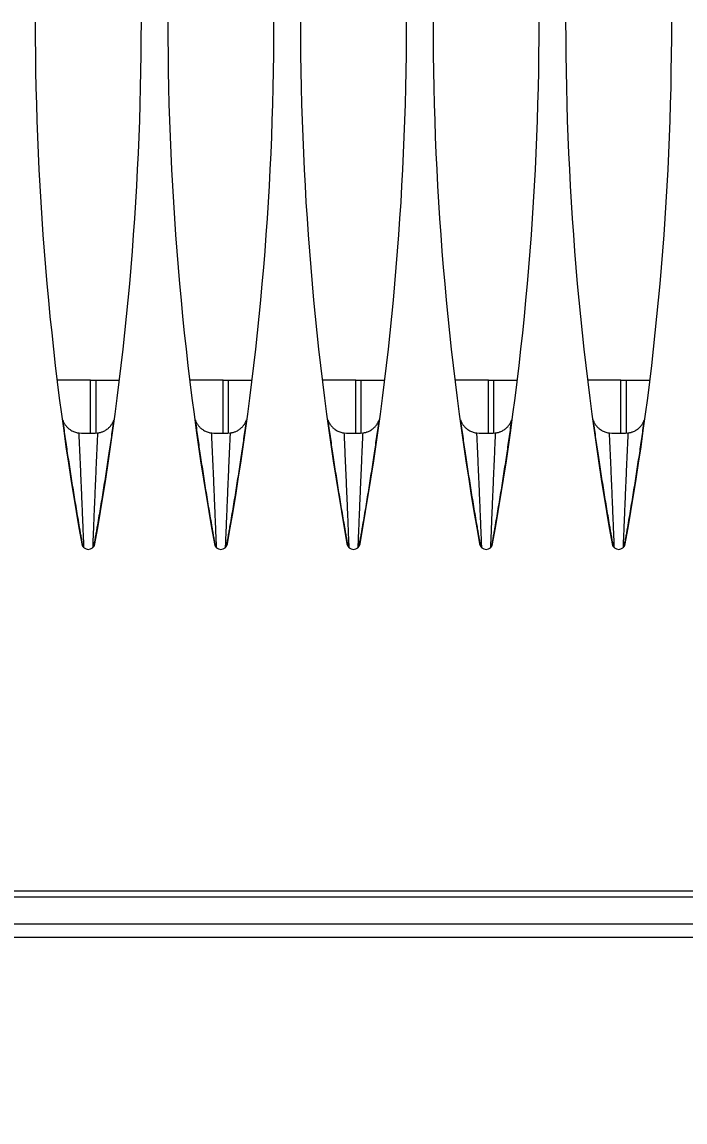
# Model space of a CAD drawing. Header units: metres. Extents: x -101133.8 to -101066.7, y -24899.3 to -24824.7.
# Drawn here: x -101102.3743 to -101102.3243, y -24845.73 to -24845.647 of the extents above; entities that cross this region are included whole.
import ezdxf

# ---------------------------------------------------------------- set-up
doc = ezdxf.new("R2010")
doc.units = ezdxf.units.M
doc.header["$LTSCALE"] = 0.2
doc.header["$PDSIZE"] = -5
doc.layers.add('CMT-COTATION DIVERS', color=1, linetype='Continuous')
doc.layers.add('CMT-CVC-MATERIEL', color=30, linetype='Continuous')
doc.styles.get("Standard").update_dxf_attribs({"font": 'arial.ttf'})
doc.dimstyles.get("Standard").update_dxf_attribs({"dimtxt": 0.18, "dimasz": 0.18, "dimexe": 0.18, "dimexo": 0.0625, "dimgap": 0.09, "dimtad": 0, "dimtih": 1, "dimtoh": 1, "dimdec": 4, "dimzin": 0, "dimdsep": 46, "dimtxsty": 'Standard', "dimcen": 0.09, "dimadec": 0, "dimazin": 0, "dimtfac": 1, "dimtdec": 4, "dimtofl": 0, "dimtmove": 0, "dimatfit": 3, "dimfxl": 1, "dimtolj": 1, "dimtzin": 0, "dimarcsym": 0})

# ---------------------------------------------------------------- blocks, each defined once
blk = doc.blocks.new('Cassette 600x600')
at = {"linetype": 'Continuous', "lineweight": 13}
for p, q in [((-20483.73, 72.805), (-20483.73, 443.205)), ((-20483.23, 443.205), (-20483.23, 72.805)), ((-20486.73, 411.505), (-20486.73, 104.505)), ((-20485.73, 411.505), (-20485.73, 104.505)), ((-20449.23, 254.73), (-20449.23, 254.764)), ((-20444.73, 252.832), (-20444.73, 255.361)), ((-20455.73, 253.702), (-20455.73, 253.736)), ((-20448.72, 253.7), (-20448.73, 253.527)), ((-20455.73, 252.274), (-20455.73, 252.308)), ((-20448.73, 252.832), (-20444.73, 252.832)), ((-20448.73, 252.483), (-20448.72, 252.31)), ((-20448.726, 252.421), (-20444.73, 252.421)), ((-20444.73, 252.832), (-20444.73, 252.421)), ((-20444.73, 252.421), (-20444.73, 250.649)), ((-20449.23, 251.246), (-20449.23, 251.28)), ((-20449.23, 244.73), (-20449.23, 244.764)), ((-20444.73, 242.832), (-20444.73, 245.361)), ((-20455.73, 243.702), (-20455.73, 243.736)), ((-20448.72, 243.7), (-20448.73, 243.527)), ((-20455.73, 242.274), (-20455.73, 242.308)), ((-20448.73, 242.832), (-20444.73, 242.832)), ((-20448.73, 242.483), (-20448.72, 242.31)), ((-20448.726, 242.421), (-20444.73, 242.421)), ((-20444.73, 242.832), (-20444.73, 242.421)), ((-20444.73, 242.421), (-20444.73, 240.649)), ((-20449.23, 241.246), (-20449.23, 241.28)), ((-20449.23, 234.73), (-20449.23, 234.764)), ((-20444.73, 232.832), (-20444.73, 235.361)), ((-20455.73, 233.702), (-20455.73, 233.736)), ((-20448.72, 233.7), (-20448.73, 233.527)), ((-20455.73, 232.274), (-20455.73, 232.308)), ((-20448.73, 232.832), (-20444.73, 232.832)), ((-20448.73, 232.483), (-20448.72, 232.31)), ((-20448.726, 232.421), (-20444.73, 232.421)), ((-20444.73, 232.832), (-20444.73, 232.421)), ((-20444.73, 232.421), (-20444.73, 230.649)), ((-20449.23, 231.246), (-20449.23, 231.28)), ((-20444.73, 222.832), (-20444.73, 225.361)), ((-20449.23, 224.73), (-20449.23, 224.764)), ((-20455.73, 223.702), (-20455.73, 223.736)), ((-20448.72, 223.7), (-20448.73, 223.527)), ((-20455.73, 222.274), (-20455.73, 222.308)), ((-20448.73, 222.832), (-20444.73, 222.832)), ((-20448.73, 222.483), (-20448.72, 222.31)), ((-20448.726, 222.421), (-20444.73, 222.421)), ((-20444.73, 222.832), (-20444.73, 222.421)), ((-20444.73, 222.421), (-20444.73, 220.649)), ((-20449.23, 221.246), (-20449.23, 221.28)), ((-20444.73, 212.832), (-20444.73, 215.361)), ((-20449.23, 214.73), (-20449.23, 214.764)), ((-20455.73, 213.702), (-20455.73, 213.736)), ((-20448.72, 213.7), (-20448.73, 213.527)), ((-20448.73, 212.832), (-20444.73, 212.832)), ((-20448.73, 212.483), (-20448.72, 212.31)), ((-20448.726, 212.421), (-20444.73, 212.421)), ((-20444.73, 212.832), (-20444.73, 212.421)), ((-20444.73, 212.421), (-20444.73, 210.649)), ((-20455.73, 212.274), (-20455.73, 212.308)), ((-20449.23, 211.246), (-20449.23, 211.28))]:
    blk.add_line(p, q, dxfattribs=at)
for centre, radius, start, end in [((-20417.73, 34.505), 222.5, 90, 100.18749), ((-20456.995, 253.005), 0.5, 100.18749, 259.81251), ((-20417.73, 471.505), 222.5, 259.81251, 270), ((-20417.73, 24.505), 222.5, 90, 100.18749), ((-20456.995, 243.005), 0.5, 100.18749, 259.81251), ((-20417.73, 461.505), 222.5, 259.81251, 270), ((-20417.73, 14.505), 222.5, 90, 100.18749), ((-20456.995, 233.005), 0.5, 100.18749, 259.81251), ((-20417.73, 451.505), 222.5, 259.81251, 270), ((-20417.73, 4.505), 222.5, 90, 100.18749), ((-20456.995, 223.005), 0.5, 100.18749, 259.81251), ((-20417.73, 441.505), 222.5, 259.81251, 270), ((-20417.73, -5.495), 222.5, 90, 100.18749), ((-20456.995, 213.005), 0.5, 100.18749, 259.81251), ((-20417.73, 431.505), 222.5, 259.81251, 270)]:
    blk.add_arc(centre, radius, start, end, dxfattribs=at)
for points, knots in [([(-20447.719, 254.945), (-20447.929, 254.916), (-20448.138, 254.887), (-20448.347, 254.857), (-20448.556, 254.828), (-20448.764, 254.799), (-20448.975, 254.769), (-20449.185, 254.739), (-20449.396, 254.709), (-20449.602, 254.679), (-20449.808, 254.65), (-20450.008, 254.621), (-20450.229, 254.588), (-20450.451, 254.555), (-20450.694, 254.519), (-20450.931, 254.483), (-20451.168, 254.447), (-20451.399, 254.412), (-20451.632, 254.376), (-20451.865, 254.34), (-20452.099, 254.303), (-20452.333, 254.266), (-20452.567, 254.229), (-20452.8, 254.192), (-20453.034, 254.154), (-20453.267, 254.117), (-20453.5, 254.079), (-20453.734, 254.04), (-20453.968, 254.002), (-20454.204, 253.963), (-20454.434, 253.924), (-20454.664, 253.886), (-20454.888, 253.848), (-20455.133, 253.806), (-20455.378, 253.764), (-20455.644, 253.718), (-20455.833, 253.685), (-20455.977, 253.66), (-20456.077, 253.642), (-20456.188, 253.622), (-20456.3, 253.602), (-20456.424, 253.581), (-20456.544, 253.559), (-20456.664, 253.538), (-20456.782, 253.517), (-20456.9, 253.496), (-20457.018, 253.475), (-20457.136, 253.453), (-20457.255, 253.432)], [0, 0, 0, 0, 1, 1, 1, 2, 2, 2, 3, 3, 3, 4, 4, 4, 5, 5, 5, 6, 6, 6, 7, 7, 7, 8, 8, 8, 9, 9, 9, 10, 10, 10, 11, 11, 11, 12, 12, 12, 13, 13, 13, 14, 14, 14, 15, 15, 15, 16, 16, 16, 16]), ([(-20447.719, 254.945), (-20447.727, 254.942), (-20447.735, 254.939), (-20447.743, 254.936), (-20447.751, 254.934), (-20447.759, 254.931), (-20447.767, 254.928), (-20447.775, 254.925), (-20447.783, 254.921), (-20447.79, 254.918), (-20447.798, 254.916), (-20447.805, 254.913), (-20447.814, 254.909), (-20447.836, 254.9), (-20447.871, 254.884), (-20447.901, 254.869), (-20447.932, 254.854), (-20447.958, 254.84), (-20447.984, 254.824), (-20448.011, 254.808), (-20448.039, 254.791), (-20448.063, 254.775), (-20448.088, 254.759), (-20448.109, 254.744), (-20448.137, 254.722), (-20448.166, 254.7), (-20448.202, 254.67), (-20448.233, 254.642), (-20448.265, 254.614), (-20448.293, 254.586), (-20448.32, 254.557), (-20448.348, 254.528), (-20448.375, 254.497), (-20448.398, 254.468), (-20448.422, 254.439), (-20448.442, 254.412), (-20448.467, 254.375), (-20448.493, 254.338), (-20448.523, 254.29), (-20448.548, 254.244), (-20448.574, 254.197), (-20448.595, 254.153), (-20448.614, 254.109), (-20448.633, 254.064), (-20448.649, 254.02), (-20448.664, 253.971), (-20448.678, 253.922), (-20448.691, 253.868), (-20448.698, 253.833), (-20448.701, 253.82), (-20448.703, 253.81), (-20448.705, 253.799), (-20448.706, 253.789), (-20448.708, 253.777), (-20448.71, 253.766), (-20448.712, 253.755), (-20448.713, 253.744), (-20448.715, 253.733), (-20448.717, 253.722), (-20448.718, 253.711), (-20448.72, 253.7)], [0, 0, 0, 0, 1, 1, 1, 2, 2, 2, 3, 3, 3, 4, 4, 4, 5, 5, 5, 6, 6, 6, 7, 7, 7, 8, 8, 8, 9, 9, 9, 10, 10, 10, 11, 11, 11, 12, 12, 12, 13, 13, 13, 14, 14, 14, 15, 15, 15, 16, 16, 16, 17, 17, 17, 18, 18, 18, 19, 19, 19, 20, 20, 20, 20]), ([(-20457.374, 253.331), (-20457.014, 253.346), (-20456.653, 253.36), (-20456.293, 253.375), (-20455.933, 253.39), (-20455.573, 253.404), (-20455.212, 253.419), (-20454.852, 253.434), (-20454.492, 253.449), (-20454.132, 253.464), (-20453.771, 253.479), (-20453.411, 253.494), (-20453.05, 253.509), (-20452.69, 253.524), (-20452.329, 253.54), (-20451.968, 253.556), (-20451.607, 253.571), (-20451.246, 253.587), (-20450.885, 253.603), (-20450.525, 253.619), (-20450.164, 253.635), (-20449.803, 253.651), (-20449.442, 253.668), (-20449.081, 253.684), (-20448.72, 253.7)], [0, 0, 0, 0, 1, 1, 1, 2, 2, 2, 3, 3, 3, 4, 4, 4, 5, 5, 5, 6, 6, 6, 7, 7, 7, 8, 8, 8, 8]), ([(-20448.73, 253.527), (-20448.73, 253.507), (-20448.73, 253.487), (-20448.73, 253.466), (-20448.73, 253.446), (-20448.73, 253.425), (-20448.73, 253.404), (-20448.73, 253.383), (-20448.73, 253.363), (-20448.73, 253.341), (-20448.73, 253.32), (-20448.73, 253.299), (-20448.73, 253.277), (-20448.73, 253.255), (-20448.73, 253.233), (-20448.73, 253.211), (-20448.73, 253.189), (-20448.73, 253.166), (-20448.73, 253.143), (-20448.73, 253.121), (-20448.73, 253.098), (-20448.73, 253.075), (-20448.73, 253.052), (-20448.73, 253.029), (-20448.73, 253.006), (-20448.73, 252.983), (-20448.73, 252.96), (-20448.73, 252.937), (-20448.73, 252.914), (-20448.73, 252.891), (-20448.73, 252.868), (-20448.73, 252.845), (-20448.73, 252.823), (-20448.73, 252.8), (-20448.73, 252.778), (-20448.73, 252.756), (-20448.73, 252.734), (-20448.73, 252.712), (-20448.73, 252.691), (-20448.73, 252.67), (-20448.73, 252.648), (-20448.73, 252.627), (-20448.73, 252.607), (-20448.73, 252.586), (-20448.73, 252.565), (-20448.73, 252.544), (-20448.73, 252.524), (-20448.73, 252.503), (-20448.73, 252.483)], [0, 0, 0, 0, 1, 1, 1, 2, 2, 2, 3, 3, 3, 4, 4, 4, 5, 5, 5, 6, 6, 6, 7, 7, 7, 8, 8, 8, 9, 9, 9, 10, 10, 10, 11, 11, 11, 12, 12, 12, 13, 13, 13, 14, 14, 14, 15, 15, 15, 16, 16, 16, 16]), ([(-20448.72, 252.31), (-20449.081, 252.327), (-20449.442, 252.343), (-20449.803, 252.359), (-20450.164, 252.375), (-20450.525, 252.391), (-20450.885, 252.407), (-20451.246, 252.423), (-20451.607, 252.439), (-20451.968, 252.454), (-20452.329, 252.47), (-20452.69, 252.486), (-20453.05, 252.501), (-20453.411, 252.516), (-20453.771, 252.532), (-20454.132, 252.547), (-20454.492, 252.562), (-20454.852, 252.577), (-20455.212, 252.591), (-20455.573, 252.606), (-20455.933, 252.621), (-20456.293, 252.635), (-20456.653, 252.65), (-20457.014, 252.664), (-20457.374, 252.679)], [0, 0, 0, 0, 1, 1, 1, 2, 2, 2, 3, 3, 3, 4, 4, 4, 5, 5, 5, 6, 6, 6, 7, 7, 7, 8, 8, 8, 8]), ([(-20457.255, 252.578), (-20457.136, 252.557), (-20457.018, 252.536), (-20456.9, 252.515), (-20456.782, 252.493), (-20456.664, 252.473), (-20456.544, 252.451), (-20456.424, 252.43), (-20456.3, 252.408), (-20456.188, 252.388), (-20456.077, 252.368), (-20455.977, 252.351), (-20455.833, 252.325), (-20455.644, 252.292), (-20455.378, 252.246), (-20455.133, 252.204), (-20454.889, 252.163), (-20454.664, 252.125), (-20454.434, 252.086), (-20454.204, 252.048), (-20453.968, 252.008), (-20453.734, 251.97), (-20453.5, 251.931), (-20453.267, 251.894), (-20453.034, 251.856), (-20452.8, 251.818), (-20452.567, 251.781), (-20452.333, 251.744), (-20452.099, 251.707), (-20451.865, 251.67), (-20451.632, 251.634), (-20451.399, 251.598), (-20451.168, 251.563), (-20450.931, 251.527), (-20450.694, 251.491), (-20450.451, 251.455), (-20450.229, 251.422), (-20450.008, 251.39), (-20449.808, 251.361), (-20449.602, 251.331), (-20449.396, 251.301), (-20449.185, 251.271), (-20448.975, 251.241), (-20448.764, 251.212), (-20448.556, 251.182), (-20448.347, 251.153), (-20448.138, 251.124), (-20447.929, 251.094), (-20447.719, 251.065)], [0, 0, 0, 0, 1, 1, 1, 2, 2, 2, 3, 3, 3, 4, 4, 4, 5, 5, 5, 6, 6, 6, 7, 7, 7, 8, 8, 8, 9, 9, 9, 10, 10, 10, 11, 11, 11, 12, 12, 12, 13, 13, 13, 14, 14, 14, 15, 15, 15, 16, 16, 16, 16]), ([(-20448.72, 252.31), (-20448.714, 252.279), (-20448.708, 252.248), (-20448.702, 252.217), (-20448.696, 252.186), (-20448.689, 252.155), (-20448.682, 252.124), (-20448.675, 252.093), (-20448.666, 252.061), (-20448.658, 252.031), (-20448.649, 252.001), (-20448.641, 251.974), (-20448.628, 251.939), (-20448.615, 251.904), (-20448.597, 251.862), (-20448.578, 251.823), (-20448.559, 251.783), (-20448.538, 251.746), (-20448.516, 251.709), (-20448.493, 251.672), (-20448.469, 251.635), (-20448.441, 251.598), (-20448.413, 251.56), (-20448.381, 251.521), (-20448.354, 251.49), (-20448.327, 251.459), (-20448.306, 251.437), (-20448.282, 251.412), (-20448.257, 251.388), (-20448.23, 251.363), (-20448.202, 251.339), (-20448.175, 251.315), (-20448.147, 251.293), (-20448.116, 251.27), (-20448.084, 251.248), (-20448.049, 251.225), (-20448.021, 251.208), (-20447.993, 251.192), (-20447.972, 251.181), (-20447.949, 251.169), (-20447.926, 251.157), (-20447.9, 251.145), (-20447.874, 251.133), (-20447.849, 251.121), (-20447.823, 251.11), (-20447.797, 251.098), (-20447.772, 251.087), (-20447.745, 251.076), (-20447.719, 251.065)], [0, 0, 0, 0, 1, 1, 1, 2, 2, 2, 3, 3, 3, 4, 4, 4, 5, 5, 5, 6, 6, 6, 7, 7, 7, 8, 8, 8, 9, 9, 9, 10, 10, 10, 11, 11, 11, 12, 12, 12, 13, 13, 13, 14, 14, 14, 15, 15, 15, 16, 16, 16, 16]), ([(-20447.719, 244.945), (-20447.929, 244.916), (-20448.138, 244.887), (-20448.347, 244.857), (-20448.556, 244.828), (-20448.764, 244.799), (-20448.975, 244.769), (-20449.185, 244.739), (-20449.396, 244.709), (-20449.602, 244.679), (-20449.808, 244.65), (-20450.008, 244.621), (-20450.229, 244.588), (-20450.451, 244.555), (-20450.694, 244.519), (-20450.931, 244.483), (-20451.168, 244.447), (-20451.399, 244.412), (-20451.632, 244.376), (-20451.865, 244.34), (-20452.099, 244.303), (-20452.333, 244.266), (-20452.567, 244.229), (-20452.8, 244.192), (-20453.034, 244.154), (-20453.267, 244.117), (-20453.5, 244.079), (-20453.734, 244.04), (-20453.968, 244.002), (-20454.204, 243.963), (-20454.434, 243.924), (-20454.664, 243.886), (-20454.888, 243.848), (-20455.133, 243.806), (-20455.378, 243.764), (-20455.644, 243.718), (-20455.833, 243.685), (-20455.977, 243.66), (-20456.077, 243.642), (-20456.188, 243.622), (-20456.3, 243.602), (-20456.424, 243.581), (-20456.544, 243.559), (-20456.664, 243.538), (-20456.782, 243.517), (-20456.9, 243.496), (-20457.018, 243.475), (-20457.136, 243.453), (-20457.255, 243.432)], [0, 0, 0, 0, 1, 1, 1, 2, 2, 2, 3, 3, 3, 4, 4, 4, 5, 5, 5, 6, 6, 6, 7, 7, 7, 8, 8, 8, 9, 9, 9, 10, 10, 10, 11, 11, 11, 12, 12, 12, 13, 13, 13, 14, 14, 14, 15, 15, 15, 16, 16, 16, 16]), ([(-20447.719, 244.945), (-20447.727, 244.942), (-20447.735, 244.939), (-20447.743, 244.936), (-20447.751, 244.934), (-20447.759, 244.931), (-20447.767, 244.928), (-20447.775, 244.925), (-20447.783, 244.921), (-20447.79, 244.918), (-20447.798, 244.916), (-20447.805, 244.913), (-20447.814, 244.909), (-20447.836, 244.9), (-20447.871, 244.884), (-20447.901, 244.869), (-20447.932, 244.854), (-20447.958, 244.84), (-20447.984, 244.824), (-20448.011, 244.808), (-20448.039, 244.791), (-20448.063, 244.775), (-20448.088, 244.759), (-20448.109, 244.744), (-20448.137, 244.722), (-20448.166, 244.7), (-20448.202, 244.67), (-20448.233, 244.642), (-20448.265, 244.614), (-20448.293, 244.586), (-20448.32, 244.557), (-20448.348, 244.528), (-20448.375, 244.497), (-20448.398, 244.468), (-20448.422, 244.439), (-20448.442, 244.412), (-20448.467, 244.375), (-20448.493, 244.338), (-20448.523, 244.29), (-20448.548, 244.244), (-20448.574, 244.197), (-20448.595, 244.153), (-20448.614, 244.109), (-20448.633, 244.064), (-20448.649, 244.02), (-20448.664, 243.971), (-20448.678, 243.922), (-20448.691, 243.868), (-20448.698, 243.833), (-20448.701, 243.82), (-20448.703, 243.81), (-20448.705, 243.799), (-20448.706, 243.789), (-20448.708, 243.777), (-20448.71, 243.766), (-20448.712, 243.755), (-20448.713, 243.744), (-20448.715, 243.733), (-20448.717, 243.722), (-20448.718, 243.711), (-20448.72, 243.7)], [0, 0, 0, 0, 1, 1, 1, 2, 2, 2, 3, 3, 3, 4, 4, 4, 5, 5, 5, 6, 6, 6, 7, 7, 7, 8, 8, 8, 9, 9, 9, 10, 10, 10, 11, 11, 11, 12, 12, 12, 13, 13, 13, 14, 14, 14, 15, 15, 15, 16, 16, 16, 17, 17, 17, 18, 18, 18, 19, 19, 19, 20, 20, 20, 20]), ([(-20457.374, 243.331), (-20457.014, 243.346), (-20456.653, 243.36), (-20456.293, 243.375), (-20455.933, 243.39), (-20455.573, 243.404), (-20455.212, 243.419), (-20454.852, 243.434), (-20454.492, 243.449), (-20454.132, 243.464), (-20453.771, 243.479), (-20453.411, 243.494), (-20453.05, 243.509), (-20452.69, 243.524), (-20452.329, 243.54), (-20451.968, 243.556), (-20451.607, 243.571), (-20451.246, 243.587), (-20450.885, 243.603), (-20450.525, 243.619), (-20450.164, 243.635), (-20449.803, 243.651), (-20449.442, 243.668), (-20449.081, 243.684), (-20448.72, 243.7)], [0, 0, 0, 0, 1, 1, 1, 2, 2, 2, 3, 3, 3, 4, 4, 4, 5, 5, 5, 6, 6, 6, 7, 7, 7, 8, 8, 8, 8]), ([(-20448.73, 243.527), (-20448.73, 243.507), (-20448.73, 243.487), (-20448.73, 243.466), (-20448.73, 243.446), (-20448.73, 243.425), (-20448.73, 243.404), (-20448.73, 243.383), (-20448.73, 243.363), (-20448.73, 243.341), (-20448.73, 243.32), (-20448.73, 243.299), (-20448.73, 243.277), (-20448.73, 243.255), (-20448.73, 243.233), (-20448.73, 243.211), (-20448.73, 243.189), (-20448.73, 243.166), (-20448.73, 243.143), (-20448.73, 243.121), (-20448.73, 243.098), (-20448.73, 243.075), (-20448.73, 243.052), (-20448.73, 243.029), (-20448.73, 243.006), (-20448.73, 242.983), (-20448.73, 242.96), (-20448.73, 242.937), (-20448.73, 242.914), (-20448.73, 242.891), (-20448.73, 242.868), (-20448.73, 242.845), (-20448.73, 242.823), (-20448.73, 242.8), (-20448.73, 242.778), (-20448.73, 242.756), (-20448.73, 242.734), (-20448.73, 242.712), (-20448.73, 242.691), (-20448.73, 242.67), (-20448.73, 242.648), (-20448.73, 242.627), (-20448.73, 242.607), (-20448.73, 242.586), (-20448.73, 242.565), (-20448.73, 242.544), (-20448.73, 242.524), (-20448.73, 242.503), (-20448.73, 242.483)], [0, 0, 0, 0, 1, 1, 1, 2, 2, 2, 3, 3, 3, 4, 4, 4, 5, 5, 5, 6, 6, 6, 7, 7, 7, 8, 8, 8, 9, 9, 9, 10, 10, 10, 11, 11, 11, 12, 12, 12, 13, 13, 13, 14, 14, 14, 15, 15, 15, 16, 16, 16, 16]), ([(-20448.72, 242.31), (-20449.081, 242.327), (-20449.442, 242.343), (-20449.803, 242.359), (-20450.164, 242.375), (-20450.525, 242.391), (-20450.885, 242.407), (-20451.246, 242.423), (-20451.607, 242.439), (-20451.968, 242.454), (-20452.329, 242.47), (-20452.69, 242.486), (-20453.05, 242.501), (-20453.411, 242.516), (-20453.771, 242.532), (-20454.132, 242.547), (-20454.492, 242.562), (-20454.852, 242.577), (-20455.212, 242.591), (-20455.573, 242.606), (-20455.933, 242.621), (-20456.293, 242.635), (-20456.653, 242.65), (-20457.014, 242.664), (-20457.374, 242.679)], [0, 0, 0, 0, 1, 1, 1, 2, 2, 2, 3, 3, 3, 4, 4, 4, 5, 5, 5, 6, 6, 6, 7, 7, 7, 8, 8, 8, 8]), ([(-20457.255, 242.578), (-20457.136, 242.557), (-20457.018, 242.536), (-20456.9, 242.515), (-20456.782, 242.493), (-20456.664, 242.473), (-20456.544, 242.451), (-20456.424, 242.43), (-20456.3, 242.408), (-20456.188, 242.388), (-20456.077, 242.368), (-20455.977, 242.351), (-20455.833, 242.325), (-20455.644, 242.292), (-20455.378, 242.246), (-20455.133, 242.204), (-20454.889, 242.163), (-20454.664, 242.125), (-20454.434, 242.086), (-20454.204, 242.048), (-20453.968, 242.008), (-20453.734, 241.97), (-20453.5, 241.931), (-20453.267, 241.894), (-20453.034, 241.856), (-20452.8, 241.818), (-20452.567, 241.781), (-20452.333, 241.744), (-20452.099, 241.707), (-20451.865, 241.67), (-20451.632, 241.634), (-20451.399, 241.598), (-20451.168, 241.563), (-20450.931, 241.527), (-20450.694, 241.491), (-20450.451, 241.455), (-20450.229, 241.422), (-20450.008, 241.39), (-20449.808, 241.361), (-20449.602, 241.331), (-20449.396, 241.301), (-20449.185, 241.271), (-20448.975, 241.241), (-20448.764, 241.212), (-20448.556, 241.182), (-20448.347, 241.153), (-20448.138, 241.124), (-20447.929, 241.094), (-20447.719, 241.065)], [0, 0, 0, 0, 1, 1, 1, 2, 2, 2, 3, 3, 3, 4, 4, 4, 5, 5, 5, 6, 6, 6, 7, 7, 7, 8, 8, 8, 9, 9, 9, 10, 10, 10, 11, 11, 11, 12, 12, 12, 13, 13, 13, 14, 14, 14, 15, 15, 15, 16, 16, 16, 16]), ([(-20448.72, 242.31), (-20448.714, 242.279), (-20448.708, 242.248), (-20448.702, 242.217), (-20448.696, 242.186), (-20448.689, 242.155), (-20448.682, 242.124), (-20448.675, 242.093), (-20448.666, 242.061), (-20448.658, 242.031), (-20448.649, 242.001), (-20448.641, 241.974), (-20448.628, 241.939), (-20448.615, 241.904), (-20448.597, 241.862), (-20448.578, 241.823), (-20448.559, 241.783), (-20448.538, 241.746), (-20448.516, 241.709), (-20448.493, 241.672), (-20448.469, 241.635), (-20448.441, 241.598), (-20448.413, 241.56), (-20448.381, 241.521), (-20448.354, 241.49), (-20448.327, 241.459), (-20448.306, 241.437), (-20448.282, 241.412), (-20448.257, 241.388), (-20448.23, 241.363), (-20448.202, 241.339), (-20448.175, 241.315), (-20448.147, 241.293), (-20448.116, 241.27), (-20448.084, 241.248), (-20448.049, 241.225), (-20448.021, 241.208), (-20447.993, 241.192), (-20447.972, 241.181), (-20447.949, 241.169), (-20447.926, 241.157), (-20447.9, 241.145), (-20447.874, 241.133), (-20447.849, 241.121), (-20447.823, 241.11), (-20447.797, 241.098), (-20447.772, 241.087), (-20447.745, 241.076), (-20447.719, 241.065)], [0, 0, 0, 0, 1, 1, 1, 2, 2, 2, 3, 3, 3, 4, 4, 4, 5, 5, 5, 6, 6, 6, 7, 7, 7, 8, 8, 8, 9, 9, 9, 10, 10, 10, 11, 11, 11, 12, 12, 12, 13, 13, 13, 14, 14, 14, 15, 15, 15, 16, 16, 16, 16]), ([(-20447.719, 234.945), (-20447.929, 234.916), (-20448.138, 234.887), (-20448.347, 234.857), (-20448.556, 234.828), (-20448.764, 234.799), (-20448.975, 234.769), (-20449.185, 234.739), (-20449.396, 234.709), (-20449.602, 234.679), (-20449.808, 234.65), (-20450.008, 234.621), (-20450.229, 234.588), (-20450.451, 234.555), (-20450.694, 234.519), (-20450.931, 234.483), (-20451.168, 234.447), (-20451.399, 234.412), (-20451.632, 234.376), (-20451.865, 234.34), (-20452.099, 234.303), (-20452.333, 234.266), (-20452.567, 234.229), (-20452.8, 234.192), (-20453.034, 234.154), (-20453.267, 234.117), (-20453.5, 234.079), (-20453.734, 234.04), (-20453.968, 234.002), (-20454.204, 233.963), (-20454.434, 233.924), (-20454.664, 233.886), (-20454.888, 233.848), (-20455.133, 233.806), (-20455.378, 233.764), (-20455.644, 233.718), (-20455.833, 233.685), (-20455.977, 233.66), (-20456.077, 233.642), (-20456.188, 233.622), (-20456.3, 233.602), (-20456.424, 233.581), (-20456.544, 233.559), (-20456.664, 233.538), (-20456.782, 233.517), (-20456.9, 233.496), (-20457.018, 233.475), (-20457.136, 233.453), (-20457.255, 233.432)], [0, 0, 0, 0, 1, 1, 1, 2, 2, 2, 3, 3, 3, 4, 4, 4, 5, 5, 5, 6, 6, 6, 7, 7, 7, 8, 8, 8, 9, 9, 9, 10, 10, 10, 11, 11, 11, 12, 12, 12, 13, 13, 13, 14, 14, 14, 15, 15, 15, 16, 16, 16, 16]), ([(-20447.719, 234.945), (-20447.727, 234.942), (-20447.735, 234.939), (-20447.743, 234.936), (-20447.751, 234.934), (-20447.759, 234.931), (-20447.767, 234.928), (-20447.775, 234.925), (-20447.783, 234.921), (-20447.79, 234.918), (-20447.798, 234.916), (-20447.805, 234.913), (-20447.814, 234.909), (-20447.836, 234.9), (-20447.871, 234.884), (-20447.901, 234.869), (-20447.932, 234.854), (-20447.958, 234.84), (-20447.984, 234.824), (-20448.011, 234.808), (-20448.039, 234.791), (-20448.063, 234.775), (-20448.088, 234.759), (-20448.109, 234.744), (-20448.137, 234.722), (-20448.166, 234.7), (-20448.202, 234.67), (-20448.233, 234.642), (-20448.265, 234.614), (-20448.293, 234.586), (-20448.32, 234.557), (-20448.348, 234.528), (-20448.375, 234.497), (-20448.398, 234.468), (-20448.422, 234.439), (-20448.442, 234.412), (-20448.467, 234.375), (-20448.493, 234.338), (-20448.523, 234.29), (-20448.548, 234.244), (-20448.574, 234.197), (-20448.595, 234.153), (-20448.614, 234.109), (-20448.633, 234.064), (-20448.649, 234.02), (-20448.664, 233.971), (-20448.678, 233.922), (-20448.691, 233.868), (-20448.698, 233.833), (-20448.701, 233.82), (-20448.703, 233.81), (-20448.705, 233.799), (-20448.706, 233.789), (-20448.708, 233.777), (-20448.71, 233.766), (-20448.712, 233.755), (-20448.713, 233.744), (-20448.715, 233.733), (-20448.717, 233.722), (-20448.718, 233.711), (-20448.72, 233.7)], [0, 0, 0, 0, 1, 1, 1, 2, 2, 2, 3, 3, 3, 4, 4, 4, 5, 5, 5, 6, 6, 6, 7, 7, 7, 8, 8, 8, 9, 9, 9, 10, 10, 10, 11, 11, 11, 12, 12, 12, 13, 13, 13, 14, 14, 14, 15, 15, 15, 16, 16, 16, 17, 17, 17, 18, 18, 18, 19, 19, 19, 20, 20, 20, 20]), ([(-20457.374, 233.331), (-20457.014, 233.346), (-20456.653, 233.36), (-20456.293, 233.375), (-20455.933, 233.39), (-20455.573, 233.404), (-20455.212, 233.419), (-20454.852, 233.434), (-20454.492, 233.449), (-20454.132, 233.464), (-20453.771, 233.479), (-20453.411, 233.494), (-20453.05, 233.509), (-20452.69, 233.524), (-20452.329, 233.54), (-20451.968, 233.556), (-20451.607, 233.571), (-20451.246, 233.587), (-20450.885, 233.603), (-20450.525, 233.619), (-20450.164, 233.635), (-20449.803, 233.651), (-20449.442, 233.668), (-20449.081, 233.684), (-20448.72, 233.7)], [0, 0, 0, 0, 1, 1, 1, 2, 2, 2, 3, 3, 3, 4, 4, 4, 5, 5, 5, 6, 6, 6, 7, 7, 7, 8, 8, 8, 8]), ([(-20448.73, 233.527), (-20448.73, 233.507), (-20448.73, 233.487), (-20448.73, 233.466), (-20448.73, 233.446), (-20448.73, 233.425), (-20448.73, 233.404), (-20448.73, 233.383), (-20448.73, 233.363), (-20448.73, 233.341), (-20448.73, 233.32), (-20448.73, 233.299), (-20448.73, 233.277), (-20448.73, 233.255), (-20448.73, 233.233), (-20448.73, 233.211), (-20448.73, 233.189), (-20448.73, 233.166), (-20448.73, 233.143), (-20448.73, 233.121), (-20448.73, 233.098), (-20448.73, 233.075), (-20448.73, 233.052), (-20448.73, 233.029), (-20448.73, 233.006), (-20448.73, 232.983), (-20448.73, 232.96), (-20448.73, 232.937), (-20448.73, 232.914), (-20448.73, 232.891), (-20448.73, 232.868), (-20448.73, 232.845), (-20448.73, 232.823), (-20448.73, 232.8), (-20448.73, 232.778), (-20448.73, 232.756), (-20448.73, 232.734), (-20448.73, 232.712), (-20448.73, 232.691), (-20448.73, 232.67), (-20448.73, 232.648), (-20448.73, 232.627), (-20448.73, 232.607), (-20448.73, 232.586), (-20448.73, 232.565), (-20448.73, 232.544), (-20448.73, 232.524), (-20448.73, 232.503), (-20448.73, 232.483)], [0, 0, 0, 0, 1, 1, 1, 2, 2, 2, 3, 3, 3, 4, 4, 4, 5, 5, 5, 6, 6, 6, 7, 7, 7, 8, 8, 8, 9, 9, 9, 10, 10, 10, 11, 11, 11, 12, 12, 12, 13, 13, 13, 14, 14, 14, 15, 15, 15, 16, 16, 16, 16]), ([(-20448.72, 232.31), (-20449.081, 232.327), (-20449.442, 232.343), (-20449.803, 232.359), (-20450.164, 232.375), (-20450.525, 232.391), (-20450.885, 232.407), (-20451.246, 232.423), (-20451.607, 232.439), (-20451.968, 232.454), (-20452.329, 232.47), (-20452.69, 232.486), (-20453.05, 232.501), (-20453.411, 232.516), (-20453.771, 232.532), (-20454.132, 232.547), (-20454.492, 232.562), (-20454.852, 232.577), (-20455.212, 232.591), (-20455.573, 232.606), (-20455.933, 232.621), (-20456.293, 232.635), (-20456.653, 232.65), (-20457.014, 232.664), (-20457.374, 232.679)], [0, 0, 0, 0, 1, 1, 1, 2, 2, 2, 3, 3, 3, 4, 4, 4, 5, 5, 5, 6, 6, 6, 7, 7, 7, 8, 8, 8, 8]), ([(-20457.255, 232.578), (-20457.136, 232.557), (-20457.018, 232.536), (-20456.9, 232.515), (-20456.782, 232.493), (-20456.664, 232.473), (-20456.544, 232.451), (-20456.424, 232.43), (-20456.3, 232.408), (-20456.188, 232.388), (-20456.077, 232.368), (-20455.977, 232.351), (-20455.833, 232.325), (-20455.644, 232.292), (-20455.378, 232.246), (-20455.133, 232.204), (-20454.889, 232.163), (-20454.664, 232.125), (-20454.434, 232.086), (-20454.204, 232.048), (-20453.968, 232.008), (-20453.734, 231.97), (-20453.5, 231.931), (-20453.267, 231.894), (-20453.034, 231.856), (-20452.8, 231.818), (-20452.567, 231.781), (-20452.333, 231.744), (-20452.099, 231.707), (-20451.865, 231.67), (-20451.632, 231.634), (-20451.399, 231.598), (-20451.168, 231.563), (-20450.931, 231.527), (-20450.694, 231.491), (-20450.451, 231.455), (-20450.229, 231.422), (-20450.008, 231.39), (-20449.808, 231.361), (-20449.602, 231.331), (-20449.396, 231.301), (-20449.185, 231.271), (-20448.975, 231.241), (-20448.764, 231.212), (-20448.556, 231.182), (-20448.347, 231.153), (-20448.138, 231.124), (-20447.929, 231.094), (-20447.719, 231.065)], [0, 0, 0, 0, 1, 1, 1, 2, 2, 2, 3, 3, 3, 4, 4, 4, 5, 5, 5, 6, 6, 6, 7, 7, 7, 8, 8, 8, 9, 9, 9, 10, 10, 10, 11, 11, 11, 12, 12, 12, 13, 13, 13, 14, 14, 14, 15, 15, 15, 16, 16, 16, 16]), ([(-20448.72, 232.31), (-20448.714, 232.279), (-20448.708, 232.248), (-20448.702, 232.217), (-20448.696, 232.186), (-20448.689, 232.155), (-20448.682, 232.124), (-20448.675, 232.093), (-20448.666, 232.061), (-20448.658, 232.031), (-20448.649, 232.001), (-20448.641, 231.974), (-20448.628, 231.939), (-20448.615, 231.904), (-20448.597, 231.862), (-20448.578, 231.823), (-20448.559, 231.783), (-20448.538, 231.746), (-20448.516, 231.709), (-20448.493, 231.672), (-20448.469, 231.635), (-20448.441, 231.598), (-20448.413, 231.56), (-20448.381, 231.521), (-20448.354, 231.49), (-20448.327, 231.459), (-20448.306, 231.437), (-20448.282, 231.412), (-20448.257, 231.388), (-20448.23, 231.363), (-20448.202, 231.339), (-20448.175, 231.315), (-20448.147, 231.293), (-20448.116, 231.27), (-20448.084, 231.248), (-20448.049, 231.225), (-20448.021, 231.208), (-20447.993, 231.192), (-20447.972, 231.181), (-20447.949, 231.169), (-20447.926, 231.157), (-20447.9, 231.145), (-20447.874, 231.133), (-20447.849, 231.121), (-20447.823, 231.11), (-20447.797, 231.098), (-20447.772, 231.087), (-20447.745, 231.076), (-20447.719, 231.065)], [0, 0, 0, 0, 1, 1, 1, 2, 2, 2, 3, 3, 3, 4, 4, 4, 5, 5, 5, 6, 6, 6, 7, 7, 7, 8, 8, 8, 9, 9, 9, 10, 10, 10, 11, 11, 11, 12, 12, 12, 13, 13, 13, 14, 14, 14, 15, 15, 15, 16, 16, 16, 16]), ([(-20447.719, 224.945), (-20447.929, 224.916), (-20448.138, 224.887), (-20448.347, 224.857), (-20448.556, 224.828), (-20448.764, 224.799), (-20448.975, 224.769), (-20449.185, 224.739), (-20449.396, 224.709), (-20449.602, 224.679), (-20449.808, 224.65), (-20450.008, 224.621), (-20450.229, 224.588), (-20450.451, 224.555), (-20450.694, 224.519), (-20450.931, 224.483), (-20451.168, 224.447), (-20451.399, 224.412), (-20451.632, 224.376), (-20451.865, 224.34), (-20452.099, 224.303), (-20452.333, 224.266), (-20452.567, 224.229), (-20452.8, 224.192), (-20453.034, 224.154), (-20453.267, 224.117), (-20453.5, 224.079), (-20453.734, 224.04), (-20453.968, 224.002), (-20454.204, 223.963), (-20454.434, 223.924), (-20454.664, 223.886), (-20454.888, 223.848), (-20455.133, 223.806), (-20455.378, 223.764), (-20455.644, 223.718), (-20455.833, 223.685), (-20455.977, 223.66), (-20456.077, 223.642), (-20456.188, 223.622), (-20456.3, 223.602), (-20456.424, 223.581), (-20456.544, 223.559), (-20456.664, 223.538), (-20456.782, 223.517), (-20456.9, 223.496), (-20457.018, 223.475), (-20457.136, 223.453), (-20457.255, 223.432)], [0, 0, 0, 0, 1, 1, 1, 2, 2, 2, 3, 3, 3, 4, 4, 4, 5, 5, 5, 6, 6, 6, 7, 7, 7, 8, 8, 8, 9, 9, 9, 10, 10, 10, 11, 11, 11, 12, 12, 12, 13, 13, 13, 14, 14, 14, 15, 15, 15, 16, 16, 16, 16]), ([(-20447.719, 224.945), (-20447.727, 224.942), (-20447.735, 224.939), (-20447.743, 224.936), (-20447.751, 224.934), (-20447.759, 224.931), (-20447.767, 224.928), (-20447.775, 224.925), (-20447.783, 224.921), (-20447.79, 224.918), (-20447.798, 224.916), (-20447.805, 224.913), (-20447.814, 224.909), (-20447.836, 224.9), (-20447.871, 224.884), (-20447.901, 224.869), (-20447.932, 224.854), (-20447.958, 224.84), (-20447.984, 224.824), (-20448.011, 224.808), (-20448.039, 224.791), (-20448.063, 224.775), (-20448.088, 224.759), (-20448.109, 224.744), (-20448.137, 224.722), (-20448.166, 224.7), (-20448.202, 224.67), (-20448.233, 224.642), (-20448.265, 224.614), (-20448.293, 224.586), (-20448.32, 224.557), (-20448.348, 224.528), (-20448.375, 224.497), (-20448.398, 224.468), (-20448.422, 224.439), (-20448.442, 224.412), (-20448.467, 224.375), (-20448.493, 224.338), (-20448.523, 224.29), (-20448.548, 224.244), (-20448.574, 224.197), (-20448.595, 224.153), (-20448.614, 224.109), (-20448.633, 224.064), (-20448.649, 224.02), (-20448.664, 223.971), (-20448.678, 223.922), (-20448.691, 223.868), (-20448.698, 223.833), (-20448.701, 223.82), (-20448.703, 223.81), (-20448.705, 223.799), (-20448.706, 223.789), (-20448.708, 223.777), (-20448.71, 223.766), (-20448.712, 223.755), (-20448.713, 223.744), (-20448.715, 223.733), (-20448.717, 223.722), (-20448.718, 223.711), (-20448.72, 223.7)], [0, 0, 0, 0, 1, 1, 1, 2, 2, 2, 3, 3, 3, 4, 4, 4, 5, 5, 5, 6, 6, 6, 7, 7, 7, 8, 8, 8, 9, 9, 9, 10, 10, 10, 11, 11, 11, 12, 12, 12, 13, 13, 13, 14, 14, 14, 15, 15, 15, 16, 16, 16, 17, 17, 17, 18, 18, 18, 19, 19, 19, 20, 20, 20, 20]), ([(-20457.374, 223.331), (-20457.014, 223.346), (-20456.653, 223.36), (-20456.293, 223.375), (-20455.933, 223.39), (-20455.573, 223.404), (-20455.212, 223.419), (-20454.852, 223.434), (-20454.492, 223.449), (-20454.132, 223.464), (-20453.771, 223.479), (-20453.411, 223.494), (-20453.05, 223.509), (-20452.69, 223.524), (-20452.329, 223.54), (-20451.968, 223.556), (-20451.607, 223.571), (-20451.246, 223.587), (-20450.885, 223.603), (-20450.525, 223.619), (-20450.164, 223.635), (-20449.803, 223.651), (-20449.442, 223.668), (-20449.081, 223.684), (-20448.72, 223.7)], [0, 0, 0, 0, 1, 1, 1, 2, 2, 2, 3, 3, 3, 4, 4, 4, 5, 5, 5, 6, 6, 6, 7, 7, 7, 8, 8, 8, 8]), ([(-20448.73, 223.527), (-20448.73, 223.507), (-20448.73, 223.487), (-20448.73, 223.466), (-20448.73, 223.446), (-20448.73, 223.425), (-20448.73, 223.404), (-20448.73, 223.383), (-20448.73, 223.363), (-20448.73, 223.341), (-20448.73, 223.32), (-20448.73, 223.299), (-20448.73, 223.277), (-20448.73, 223.255), (-20448.73, 223.233), (-20448.73, 223.211), (-20448.73, 223.189), (-20448.73, 223.166), (-20448.73, 223.143), (-20448.73, 223.121), (-20448.73, 223.098), (-20448.73, 223.075), (-20448.73, 223.052), (-20448.73, 223.029), (-20448.73, 223.006), (-20448.73, 222.983), (-20448.73, 222.96), (-20448.73, 222.937), (-20448.73, 222.914), (-20448.73, 222.891), (-20448.73, 222.868), (-20448.73, 222.845), (-20448.73, 222.823), (-20448.73, 222.8), (-20448.73, 222.778), (-20448.73, 222.756), (-20448.73, 222.734), (-20448.73, 222.712), (-20448.73, 222.691), (-20448.73, 222.67), (-20448.73, 222.648), (-20448.73, 222.627), (-20448.73, 222.607), (-20448.73, 222.586), (-20448.73, 222.565), (-20448.73, 222.544), (-20448.73, 222.524), (-20448.73, 222.503), (-20448.73, 222.483)], [0, 0, 0, 0, 1, 1, 1, 2, 2, 2, 3, 3, 3, 4, 4, 4, 5, 5, 5, 6, 6, 6, 7, 7, 7, 8, 8, 8, 9, 9, 9, 10, 10, 10, 11, 11, 11, 12, 12, 12, 13, 13, 13, 14, 14, 14, 15, 15, 15, 16, 16, 16, 16]), ([(-20448.72, 222.31), (-20449.081, 222.327), (-20449.442, 222.343), (-20449.803, 222.359), (-20450.164, 222.375), (-20450.525, 222.391), (-20450.885, 222.407), (-20451.246, 222.423), (-20451.607, 222.439), (-20451.968, 222.454), (-20452.329, 222.47), (-20452.69, 222.486), (-20453.05, 222.501), (-20453.411, 222.516), (-20453.771, 222.532), (-20454.132, 222.547), (-20454.492, 222.562), (-20454.852, 222.577), (-20455.212, 222.591), (-20455.573, 222.606), (-20455.933, 222.621), (-20456.293, 222.635), (-20456.653, 222.65), (-20457.014, 222.664), (-20457.374, 222.679)], [0, 0, 0, 0, 1, 1, 1, 2, 2, 2, 3, 3, 3, 4, 4, 4, 5, 5, 5, 6, 6, 6, 7, 7, 7, 8, 8, 8, 8]), ([(-20457.255, 222.578), (-20457.136, 222.557), (-20457.018, 222.536), (-20456.9, 222.515), (-20456.782, 222.493), (-20456.664, 222.473), (-20456.544, 222.451), (-20456.424, 222.43), (-20456.3, 222.408), (-20456.188, 222.388), (-20456.077, 222.368), (-20455.977, 222.351), (-20455.833, 222.325), (-20455.644, 222.292), (-20455.378, 222.246), (-20455.133, 222.204), (-20454.889, 222.163), (-20454.664, 222.125), (-20454.434, 222.086), (-20454.204, 222.048), (-20453.968, 222.008), (-20453.734, 221.97), (-20453.5, 221.931), (-20453.267, 221.894), (-20453.034, 221.856), (-20452.8, 221.818), (-20452.567, 221.781), (-20452.333, 221.744), (-20452.099, 221.707), (-20451.865, 221.67), (-20451.632, 221.634), (-20451.399, 221.598), (-20451.168, 221.563), (-20450.931, 221.527), (-20450.694, 221.491), (-20450.451, 221.455), (-20450.229, 221.422), (-20450.008, 221.39), (-20449.808, 221.361), (-20449.602, 221.331), (-20449.396, 221.301), (-20449.185, 221.271), (-20448.975, 221.241), (-20448.764, 221.212), (-20448.556, 221.182), (-20448.347, 221.153), (-20448.138, 221.124), (-20447.929, 221.094), (-20447.719, 221.065)], [0, 0, 0, 0, 1, 1, 1, 2, 2, 2, 3, 3, 3, 4, 4, 4, 5, 5, 5, 6, 6, 6, 7, 7, 7, 8, 8, 8, 9, 9, 9, 10, 10, 10, 11, 11, 11, 12, 12, 12, 13, 13, 13, 14, 14, 14, 15, 15, 15, 16, 16, 16, 16]), ([(-20448.72, 222.31), (-20448.714, 222.279), (-20448.708, 222.248), (-20448.702, 222.217), (-20448.696, 222.186), (-20448.689, 222.155), (-20448.682, 222.124), (-20448.675, 222.093), (-20448.666, 222.061), (-20448.658, 222.031), (-20448.649, 222.001), (-20448.641, 221.974), (-20448.628, 221.939), (-20448.615, 221.904), (-20448.597, 221.862), (-20448.578, 221.823), (-20448.559, 221.783), (-20448.538, 221.746), (-20448.516, 221.709), (-20448.493, 221.672), (-20448.469, 221.635), (-20448.441, 221.598), (-20448.413, 221.56), (-20448.381, 221.521), (-20448.354, 221.49), (-20448.327, 221.459), (-20448.306, 221.437), (-20448.282, 221.412), (-20448.257, 221.388), (-20448.23, 221.363), (-20448.202, 221.339), (-20448.175, 221.315), (-20448.147, 221.293), (-20448.116, 221.27), (-20448.084, 221.248), (-20448.049, 221.225), (-20448.021, 221.208), (-20447.993, 221.192), (-20447.972, 221.181), (-20447.949, 221.169), (-20447.926, 221.157), (-20447.9, 221.145), (-20447.874, 221.133), (-20447.849, 221.121), (-20447.823, 221.11), (-20447.797, 221.098), (-20447.772, 221.087), (-20447.745, 221.076), (-20447.719, 221.065)], [0, 0, 0, 0, 1, 1, 1, 2, 2, 2, 3, 3, 3, 4, 4, 4, 5, 5, 5, 6, 6, 6, 7, 7, 7, 8, 8, 8, 9, 9, 9, 10, 10, 10, 11, 11, 11, 12, 12, 12, 13, 13, 13, 14, 14, 14, 15, 15, 15, 16, 16, 16, 16]), ([(-20447.719, 214.945), (-20447.929, 214.916), (-20448.138, 214.887), (-20448.347, 214.857), (-20448.556, 214.828), (-20448.764, 214.799), (-20448.975, 214.769), (-20449.185, 214.739), (-20449.396, 214.709), (-20449.602, 214.679), (-20449.808, 214.65), (-20450.008, 214.621), (-20450.229, 214.588), (-20450.451, 214.555), (-20450.694, 214.519), (-20450.931, 214.483), (-20451.168, 214.447), (-20451.399, 214.412), (-20451.632, 214.376), (-20451.865, 214.34), (-20452.099, 214.303), (-20452.333, 214.266), (-20452.567, 214.229), (-20452.8, 214.192), (-20453.034, 214.154), (-20453.267, 214.117), (-20453.5, 214.079), (-20453.734, 214.04), (-20453.968, 214.002), (-20454.204, 213.963), (-20454.434, 213.924), (-20454.664, 213.886), (-20454.888, 213.848), (-20455.133, 213.806), (-20455.378, 213.764), (-20455.644, 213.718), (-20455.833, 213.685), (-20455.977, 213.66), (-20456.077, 213.642), (-20456.188, 213.622), (-20456.3, 213.602), (-20456.424, 213.581), (-20456.544, 213.559), (-20456.664, 213.538), (-20456.782, 213.517), (-20456.9, 213.496), (-20457.018, 213.475), (-20457.136, 213.453), (-20457.255, 213.432)], [0, 0, 0, 0, 1, 1, 1, 2, 2, 2, 3, 3, 3, 4, 4, 4, 5, 5, 5, 6, 6, 6, 7, 7, 7, 8, 8, 8, 9, 9, 9, 10, 10, 10, 11, 11, 11, 12, 12, 12, 13, 13, 13, 14, 14, 14, 15, 15, 15, 16, 16, 16, 16]), ([(-20447.719, 214.945), (-20447.727, 214.942), (-20447.735, 214.939), (-20447.743, 214.936), (-20447.751, 214.934), (-20447.759, 214.931), (-20447.767, 214.928), (-20447.775, 214.925), (-20447.783, 214.921), (-20447.79, 214.918), (-20447.798, 214.916), (-20447.805, 214.913), (-20447.814, 214.909), (-20447.836, 214.9), (-20447.871, 214.884), (-20447.901, 214.869), (-20447.932, 214.854), (-20447.958, 214.84), (-20447.984, 214.824), (-20448.011, 214.808), (-20448.039, 214.791), (-20448.063, 214.775), (-20448.088, 214.759), (-20448.109, 214.744), (-20448.137, 214.722), (-20448.166, 214.7), (-20448.202, 214.67), (-20448.233, 214.642), (-20448.265, 214.614), (-20448.293, 214.586), (-20448.32, 214.557), (-20448.348, 214.528), (-20448.375, 214.497), (-20448.398, 214.468), (-20448.422, 214.439), (-20448.442, 214.412), (-20448.467, 214.375), (-20448.493, 214.338), (-20448.523, 214.29), (-20448.548, 214.244), (-20448.574, 214.197), (-20448.595, 214.153), (-20448.614, 214.109), (-20448.633, 214.064), (-20448.649, 214.02), (-20448.664, 213.971), (-20448.678, 213.922), (-20448.691, 213.868), (-20448.698, 213.833), (-20448.701, 213.82), (-20448.703, 213.81), (-20448.705, 213.799), (-20448.706, 213.789), (-20448.708, 213.777), (-20448.71, 213.766), (-20448.712, 213.755), (-20448.713, 213.744), (-20448.715, 213.733), (-20448.717, 213.722), (-20448.718, 213.711), (-20448.72, 213.7)], [0, 0, 0, 0, 1, 1, 1, 2, 2, 2, 3, 3, 3, 4, 4, 4, 5, 5, 5, 6, 6, 6, 7, 7, 7, 8, 8, 8, 9, 9, 9, 10, 10, 10, 11, 11, 11, 12, 12, 12, 13, 13, 13, 14, 14, 14, 15, 15, 15, 16, 16, 16, 17, 17, 17, 18, 18, 18, 19, 19, 19, 20, 20, 20, 20]), ([(-20457.374, 213.331), (-20457.014, 213.346), (-20456.653, 213.36), (-20456.293, 213.375), (-20455.933, 213.39), (-20455.573, 213.404), (-20455.212, 213.419), (-20454.852, 213.434), (-20454.492, 213.449), (-20454.132, 213.464), (-20453.771, 213.479), (-20453.411, 213.494), (-20453.05, 213.509), (-20452.69, 213.524), (-20452.329, 213.54), (-20451.968, 213.556), (-20451.607, 213.571), (-20451.246, 213.587), (-20450.885, 213.603), (-20450.525, 213.619), (-20450.164, 213.635), (-20449.803, 213.651), (-20449.442, 213.668), (-20449.081, 213.684), (-20448.72, 213.7)], [0, 0, 0, 0, 1, 1, 1, 2, 2, 2, 3, 3, 3, 4, 4, 4, 5, 5, 5, 6, 6, 6, 7, 7, 7, 8, 8, 8, 8]), ([(-20448.73, 213.527), (-20448.73, 213.507), (-20448.73, 213.487), (-20448.73, 213.466), (-20448.73, 213.446), (-20448.73, 213.425), (-20448.73, 213.404), (-20448.73, 213.383), (-20448.73, 213.363), (-20448.73, 213.341), (-20448.73, 213.32), (-20448.73, 213.299), (-20448.73, 213.277), (-20448.73, 213.255), (-20448.73, 213.233), (-20448.73, 213.211), (-20448.73, 213.189), (-20448.73, 213.166), (-20448.73, 213.143), (-20448.73, 213.121), (-20448.73, 213.098), (-20448.73, 213.075), (-20448.73, 213.052), (-20448.73, 213.029), (-20448.73, 213.006), (-20448.73, 212.983), (-20448.73, 212.96), (-20448.73, 212.937), (-20448.73, 212.914), (-20448.73, 212.891), (-20448.73, 212.868), (-20448.73, 212.845), (-20448.73, 212.823), (-20448.73, 212.8), (-20448.73, 212.778), (-20448.73, 212.756), (-20448.73, 212.734), (-20448.73, 212.712), (-20448.73, 212.691), (-20448.73, 212.67), (-20448.73, 212.648), (-20448.73, 212.627), (-20448.73, 212.607), (-20448.73, 212.586), (-20448.73, 212.565), (-20448.73, 212.544), (-20448.73, 212.524), (-20448.73, 212.503), (-20448.73, 212.483)], [0, 0, 0, 0, 1, 1, 1, 2, 2, 2, 3, 3, 3, 4, 4, 4, 5, 5, 5, 6, 6, 6, 7, 7, 7, 8, 8, 8, 9, 9, 9, 10, 10, 10, 11, 11, 11, 12, 12, 12, 13, 13, 13, 14, 14, 14, 15, 15, 15, 16, 16, 16, 16]), ([(-20448.72, 212.31), (-20449.081, 212.327), (-20449.442, 212.343), (-20449.803, 212.359), (-20450.164, 212.375), (-20450.525, 212.391), (-20450.885, 212.407), (-20451.246, 212.423), (-20451.607, 212.439), (-20451.968, 212.454), (-20452.329, 212.47), (-20452.69, 212.486), (-20453.05, 212.501), (-20453.411, 212.516), (-20453.771, 212.532), (-20454.132, 212.547), (-20454.492, 212.562), (-20454.852, 212.576), (-20455.212, 212.591), (-20455.573, 212.606), (-20455.933, 212.621), (-20456.293, 212.635), (-20456.653, 212.65), (-20457.014, 212.664), (-20457.374, 212.679)], [0, 0, 0, 0, 1, 1, 1, 2, 2, 2, 3, 3, 3, 4, 4, 4, 5, 5, 5, 6, 6, 6, 7, 7, 7, 8, 8, 8, 8]), ([(-20457.255, 212.578), (-20457.136, 212.557), (-20457.018, 212.536), (-20456.9, 212.515), (-20456.782, 212.493), (-20456.664, 212.473), (-20456.544, 212.451), (-20456.424, 212.43), (-20456.3, 212.408), (-20456.188, 212.388), (-20456.077, 212.368), (-20455.977, 212.351), (-20455.833, 212.325), (-20455.644, 212.292), (-20455.378, 212.246), (-20455.133, 212.204), (-20454.889, 212.163), (-20454.664, 212.125), (-20454.434, 212.086), (-20454.204, 212.048), (-20453.968, 212.008), (-20453.734, 211.97), (-20453.5, 211.931), (-20453.267, 211.894), (-20453.034, 211.856), (-20452.8, 211.818), (-20452.567, 211.781), (-20452.333, 211.744), (-20452.099, 211.707), (-20451.865, 211.67), (-20451.632, 211.634), (-20451.399, 211.598), (-20451.168, 211.563), (-20450.931, 211.527), (-20450.694, 211.491), (-20450.451, 211.455), (-20450.229, 211.422), (-20450.008, 211.39), (-20449.808, 211.361), (-20449.602, 211.331), (-20449.396, 211.301), (-20449.185, 211.271), (-20448.975, 211.241), (-20448.764, 211.212), (-20448.556, 211.182), (-20448.347, 211.153), (-20448.138, 211.124), (-20447.929, 211.094), (-20447.719, 211.065)], [0, 0, 0, 0, 1, 1, 1, 2, 2, 2, 3, 3, 3, 4, 4, 4, 5, 5, 5, 6, 6, 6, 7, 7, 7, 8, 8, 8, 9, 9, 9, 10, 10, 10, 11, 11, 11, 12, 12, 12, 13, 13, 13, 14, 14, 14, 15, 15, 15, 16, 16, 16, 16]), ([(-20448.72, 212.31), (-20448.714, 212.279), (-20448.708, 212.248), (-20448.702, 212.217), (-20448.696, 212.186), (-20448.689, 212.155), (-20448.682, 212.124), (-20448.675, 212.093), (-20448.666, 212.061), (-20448.658, 212.031), (-20448.649, 212.001), (-20448.641, 211.974), (-20448.628, 211.939), (-20448.615, 211.904), (-20448.597, 211.862), (-20448.578, 211.823), (-20448.559, 211.783), (-20448.538, 211.746), (-20448.516, 211.709), (-20448.493, 211.672), (-20448.469, 211.635), (-20448.441, 211.598), (-20448.413, 211.56), (-20448.381, 211.521), (-20448.354, 211.49), (-20448.327, 211.459), (-20448.306, 211.437), (-20448.282, 211.412), (-20448.257, 211.388), (-20448.23, 211.363), (-20448.202, 211.339), (-20448.175, 211.315), (-20448.147, 211.293), (-20448.116, 211.27), (-20448.084, 211.248), (-20448.049, 211.225), (-20448.021, 211.208), (-20447.993, 211.192), (-20447.972, 211.181), (-20447.949, 211.169), (-20447.926, 211.157), (-20447.9, 211.145), (-20447.874, 211.133), (-20447.849, 211.121), (-20447.823, 211.11), (-20447.797, 211.098), (-20447.772, 211.087), (-20447.745, 211.076), (-20447.719, 211.065)], [0, 0, 0, 0, 1, 1, 1, 2, 2, 2, 3, 3, 3, 4, 4, 4, 5, 5, 5, 6, 6, 6, 7, 7, 7, 8, 8, 8, 9, 9, 9, 10, 10, 10, 11, 11, 11, 12, 12, 12, 13, 13, 13, 14, 14, 14, 15, 15, 15, 16, 16, 16, 16])]:
    blk.add_open_spline(points, degree=3, knots=knots, dxfattribs=at)
blk = doc.blocks.new('COT-45')
at = {"color": 0}
for p, q in [((0, -1), (0, 1)), ((-1, 0), (1, 0))]:
    blk.add_line(p, q, dxfattribs=at)
at = {"color": 0, "const_width": 0.4}
blk.add_lwpolyline([(-0.4419, -0.4419), (0.4419, 0.4419)], dxfattribs=at)
blk = doc.blocks.new('*D136')
at = {"layer": 'CMT-COTATION DIVERS', "color": 0, "lineweight": -2}
for p, q in [((-101104.569131, -24845.361654), (-101101.332678, -24845.361654)), ((-101101.382678, -24847.966186), (-101101.382678, -24845.386654)), ((-101101.830468, -24847.991186), (-101101.332678, -24847.991186))]:
    blk.add_line(p, q, dxfattribs=at)
at = {"layer": 'Defpoints', "color": 0, "lineweight": 15}
for p in [(-101104.599131, -24845.361654), (-101101.382678, -24845.361654), (-101101.860468, -24847.991186)]:
    blk.add_point(p, dxfattribs=at)
at = {"layer": 'CMT-COTATION DIVERS', "color": 0, "lineweight": -2, "xscale": 0.025, "yscale": 0.025, "zscale": 0.025}
for p, rotation in [((-101101.382678, -24845.361654), 90), ((-101101.382678, -24847.991186), 270)]:
    blk.add_blockref('COT-45', p, dxfattribs=dict(at, rotation=rotation))
at = {"layer": 'CMT-COTATION DIVERS', "color": 0, "lineweight": 15, "insert": (-101101.458496, -24846.67642), "char_height": 0.075, "attachment_point": 5, "rotation": 90}
blk.add_mtext('\\A1;263', dxfattribs=at)

msp = doc.modelspace()

# ---------------------------------------------------------------- block references
at = {"layer": 'CMT-CVC-MATERIEL', "xscale": 0.001, "yscale": 0.001, "zscale": 0.001, "rotation": 90}
msp.add_blockref('Cassette 600x600', (-101102.116291, -24825.229281), dxfattribs=at)

# ---------------------------------------------------------------- dimensions: what is measured, and where the dimension line sits
at = {"layer": 'CMT-COTATION DIVERS', "lineweight": 15}
dim = msp.add_linear_dim(base=(-101101.382678, -24845.361654), p1=(-101101.860468, -24847.991186), p2=(-101104.599131, -24845.361654), angle=90, dimstyle='Standard', override={"dimscale": 0.05, "dimtxt": 1.5, "dimasz": 0.5, "dimexe": 1, "dimexo": 0.6, "dimgap": 0.75, "dimtad": 1, "dimtih": 0, "dimtoh": 0, "dimdec": 0, "dimlfac": 100, "dimblk": 'COT-45', "dimcen": 0, "dimadec": 2, "dimazin": 2, "dimtdec": 2, "dimtix": 1, "dimtmove": 1, "dimfrac": 1}, dxfattribs=at)
dim.commit()
dim.dimension.update_dxf_attribs({"geometry": '*D136', "text_midpoint": (-101101.458496, -24846.67642)})

doc.saveas('drawing.dxf')
